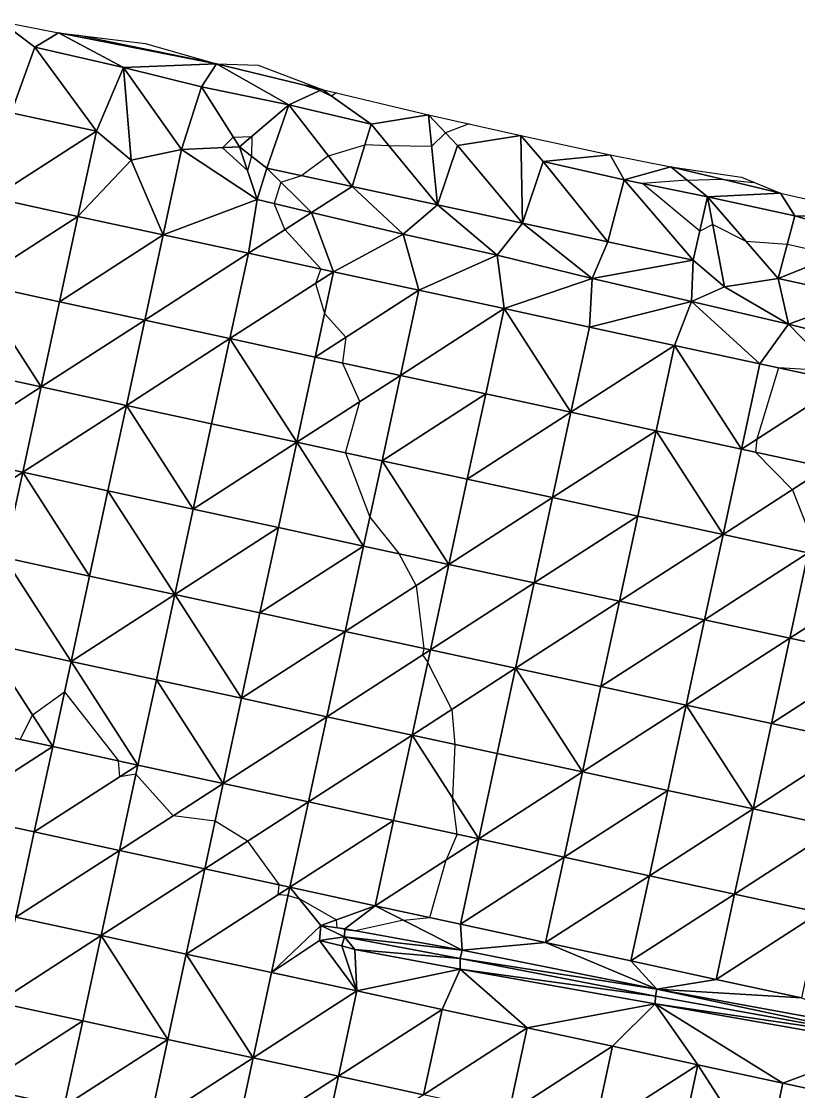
# Model space of a CAD drawing. Extents: x 452550 to 453808, y 451368 to 453069.
# Drawn here: x 453297.2 to 453386.4, y 452845 to 452967.7 of the extents above; entities that cross this region are included whole.
import ezdxf

# ---------------------------------------------------------------- set-up
doc = ezdxf.new("R2010")
doc.units = 0
doc.header["$LTSCALE"] = 0.35
doc.header["$MEASUREMENT"] = 0
doc.linetypes.add('DASHED', pattern=[5442.857143, 3628.571429, -1814.285714])
doc.layers.add('Default', color=42, linetype='Continuous', lineweight=25)
doc.layers.add('FPS_Contours-Minor', color=40, linetype='DASHED', lineweight=25)

msp = doc.modelspace()

# ---------------------------------------------------------------- linework, layer by layer
at = {"layer": 'Default', "color": 8, "linetype": 'Continuous', "lineweight": 25}
for points in [[(453298.77, 452964.72, 14.07), (453296.06, 452957.22, 14.09), (453294.89, 452967.68, 14.06)], [(453298.77, 452964.72, 14.07), (453294.89, 452967.68, 14.06), (453301.5, 452966.39, 14.07)], [(453308.95, 452962.4, 14.09), (453298.77, 452964.72, 14.07), (453301.5, 452966.39, 14.07)], [(453308.95, 452962.4, 14.09), (453301.5, 452966.39, 14.07), (453319.63, 452962.81, 14.03)], [(453301.5, 452966.39, 14.07), (453311.42, 452965.16, 13.73), (453319.63, 452962.81, 14.03)], [(453305.84, 452955.11, 14.09), (453296.06, 452957.22, 14.09), (453298.77, 452964.72, 14.07)], [(453305.84, 452955.11, 14.09), (453298.77, 452964.72, 14.07), (453308.95, 452962.4, 14.09)], [(453305.84, 452955.11, 14.09), (453308.95, 452962.4, 14.09), (453309.82, 452951.78, 14.08)], [(453319.63, 452962.81, 14.03), (453317.88, 452960.2, 14.15), (453308.95, 452962.4, 14.09)], [(453308.95, 452962.4, 14.09), (453315.61, 452953, 14.07), (453309.82, 452951.78, 14.08)], [(453315.61, 452953, 14.07), (453308.95, 452962.4, 14.09), (453317.88, 452960.2, 14.15)], [(453327.91, 452958.11, 14.09), (453317.88, 452960.2, 14.15), (453319.63, 452962.81, 14.03)], [(453327.91, 452958.11, 14.09), (453319.63, 452962.81, 14.03), (453331.73, 452959.88, 13.99)], [(453319.63, 452962.81, 14.03), (453324.41, 452962.65, 14.05), (453331.73, 452959.88, 13.99)], [(453315.61, 452953, 14.07), (453317.88, 452960.2, 14.15), (453322.24, 452953.3, 13.97)], [(453327.91, 452958.11, 14.09), (453322.24, 452953.3, 13.97), (453317.88, 452960.2, 14.15)], [(453337.35, 452955.91, 14.03), (453327.91, 452958.11, 14.09), (453331.73, 452959.88, 13.99)], [(453337.35, 452955.91, 14.03), (453331.73, 452959.88, 13.99), (453343.91, 452956.99, 14.04)], [(453293.95, 452947.45, 14.11), (453296.06, 452957.22, 14.09), (453305.84, 452955.11, 14.09)], [(453327.91, 452958.11, 14.09), (453325.39, 452950.88, 14.04), (453322.24, 452953.3, 13.97)], [(453335.16, 452948.77, 13.95), (453325.39, 452950.88, 14.04), (453327.91, 452958.11, 14.09)], [(453335.16, 452948.77, 13.95), (453327.91, 452958.11, 14.09), (453337.35, 452955.91, 14.03)], [(453344.94, 452946.66, 13.93), (453337.35, 452955.91, 14.03), (453343.91, 452956.99, 14.04)], [(453347.26, 452953.47, 13.97), (453344.94, 452946.66, 13.93), (453343.91, 452956.99, 14.04)], [(453347.26, 452953.47, 13.97), (453343.91, 452956.99, 14.04), (453354.53, 452954.6, 13.95)], [(453344.94, 452946.66, 13.93), (453335.16, 452948.77, 13.95), (453337.35, 452955.91, 14.03)], [(453303.73, 452945.33, 14.1), (453293.95, 452947.45, 14.11), (453305.84, 452955.11, 14.09)], [(453303.73, 452945.33, 14.1), (453305.84, 452955.11, 14.09), (453309.82, 452951.78, 14.08)], [(453354.71, 452944.55, 13.95), (453347.26, 452953.47, 13.97), (453354.53, 452954.6, 13.95)], [(453357.09, 452951.62, 14), (453354.71, 452944.55, 13.95), (453354.53, 452954.6, 13.95)], [(453357.09, 452951.62, 14), (453354.53, 452954.6, 13.95), (453364.77, 452952.39, 13.94)], [(453324.28, 452947.29, 14.04), (453315.61, 452953, 14.07), (453322.24, 452953.3, 13.97)], [(453325.39, 452950.88, 14.04), (453324.28, 452947.29, 14.04), (453322.24, 452953.3, 13.97)], [(453354.71, 452944.55, 13.95), (453344.94, 452946.66, 13.93), (453347.26, 452953.47, 13.97)], [(453315.61, 452953, 14.07), (453313.5, 452943.22, 14.11), (453309.82, 452951.78, 14.08)], [(453313.5, 452943.22, 14.11), (453315.61, 452953, 14.07), (453324.28, 452947.29, 14.04)], [(453366.37, 452949.54, 13.98), (453357.09, 452951.62, 14), (453364.77, 452952.39, 13.94)], [(453366.37, 452949.54, 13.98), (453364.77, 452952.39, 13.94), (453371.73, 452951, 13.95)], [(453313.5, 452943.22, 14.11), (453303.73, 452945.33, 14.1), (453309.82, 452951.78, 14.08)], [(453325.39, 452950.88, 14.04), (453330.5, 452945.8, 13.92), (453324.28, 452947.29, 14.04)], [(453325.39, 452950.88, 14.04), (453335.16, 452948.77, 13.95), (453330.5, 452945.8, 13.92)], [(453364.48, 452942.44, 13.95), (453354.71, 452944.55, 13.95), (453357.09, 452951.62, 14)], [(453364.48, 452942.44, 13.95), (453357.09, 452951.62, 14), (453366.37, 452949.54, 13.98)], [(453375.93, 452947.57, 14.07), (453366.37, 452949.54, 13.98), (453371.73, 452951, 13.95)], [(453375.93, 452947.57, 14.07), (453371.73, 452951, 13.95), (453384.29, 452947.98, 14.06)], [(453371.73, 452951, 13.95), (453379.82, 452949.82, 13.97), (453384.29, 452947.98, 14.06)], [(453335.16, 452948.77, 13.95), (453341.03, 452943.3, 13.88), (453330.5, 452945.8, 13.92)], [(453335.16, 452948.77, 13.95), (453344.94, 452946.66, 13.93), (453341.03, 452943.3, 13.88)], [(453374.26, 452940.33, 13.94), (453364.48, 452942.44, 13.95), (453366.37, 452949.54, 13.98)], [(453374.26, 452940.33, 13.94), (453366.37, 452949.54, 13.98), (453375.93, 452947.57, 14.07)], [(453291.84, 452937.67, 14.09), (453293.95, 452947.45, 14.11), (453303.73, 452945.33, 14.1)], [(453323.27, 452941.11, 14.11), (453313.5, 452943.22, 14.11), (453324.28, 452947.29, 14.04)], [(453330.5, 452945.8, 13.92), (453323.27, 452941.11, 14.11), (453324.28, 452947.29, 14.04)], [(453374.26, 452940.33, 13.94), (453375.93, 452947.57, 14.07), (453377.88, 452937.28, 13.85)], [(453385.95, 452945.41, 14.05), (453375.93, 452947.57, 14.07), (453384.29, 452947.98, 14.06)], [(453375.93, 452947.57, 14.07), (453384.03, 452938.21, 13.94), (453377.88, 452937.28, 13.85)], [(453384.03, 452938.21, 13.94), (453375.93, 452947.57, 14.07), (453385.95, 452945.41, 14.05)], [(453385.95, 452945.41, 14.05), (453384.29, 452947.98, 14.06), (453396.26, 452945.29, 14.01)], [(453344.94, 452946.66, 13.93), (453351.81, 452940.9, 13.85), (453341.03, 452943.3, 13.88)], [(453344.94, 452946.66, 13.93), (453354.71, 452944.55, 13.95), (453351.81, 452940.9, 13.85)], [(453301.61, 452935.56, 14.08), (453291.84, 452937.67, 14.09), (453303.73, 452945.33, 14.1)], [(453301.61, 452935.56, 14.08), (453303.73, 452945.33, 14.1), (453313.5, 452943.22, 14.11)], [(453333.05, 452939, 13.98), (453323.27, 452941.11, 14.11), (453330.5, 452945.8, 13.92)], [(453341.03, 452943.3, 13.88), (453333.05, 452939, 13.98), (453330.5, 452945.8, 13.92)], [(453384.03, 452938.21, 13.94), (453385.95, 452945.41, 14.05), (453395.27, 452942.7, 14.04)], [(453395.27, 452942.7, 14.04), (453385.95, 452945.41, 14.05), (453396.26, 452945.29, 14.01)], [(453354.71, 452944.55, 13.95), (453362.69, 452938.23, 13.82), (453351.81, 452940.9, 13.85)], [(453354.71, 452944.55, 13.95), (453364.48, 452942.44, 13.95), (453362.69, 452938.23, 13.82)], [(453311.39, 452933.45, 14.08), (453301.61, 452935.56, 14.08), (453313.5, 452943.22, 14.11)], [(453311.39, 452933.45, 14.08), (453313.5, 452943.22, 14.11), (453323.27, 452941.11, 14.11)], [(453342.82, 452936.89, 13.95), (453333.05, 452939, 13.98), (453341.03, 452943.3, 13.88)], [(453351.81, 452940.9, 13.85), (453342.82, 452936.89, 13.95), (453341.03, 452943.3, 13.88)], [(453364.48, 452942.44, 13.95), (453374.26, 452940.33, 13.94), (453362.69, 452938.23, 13.82)], [(453393.81, 452936.1, 14), (453384.03, 452938.21, 13.94), (453395.27, 452942.7, 14.04)], [(453321.16, 452931.34, 14.09), (453311.39, 452933.45, 14.08), (453323.27, 452941.11, 14.11)], [(453321.16, 452931.34, 14.09), (453323.27, 452941.11, 14.11), (453333.05, 452939, 13.98)], [(453352.6, 452934.77, 13.97), (453342.82, 452936.89, 13.95), (453351.81, 452940.9, 13.85)], [(453362.69, 452938.23, 13.82), (453352.6, 452934.77, 13.97), (453351.81, 452940.9, 13.85)], [(453374.26, 452940.33, 13.94), (453374.09, 452935.57, 13.89), (453362.69, 452938.23, 13.82)], [(453374.09, 452935.57, 13.89), (453374.26, 452940.33, 13.94), (453377.88, 452937.28, 13.85)], [(453330.94, 452929.22, 14.02), (453321.16, 452931.34, 14.09), (453333.05, 452939, 13.98)], [(453330.94, 452929.22, 14.02), (453333.05, 452939, 13.98), (453342.82, 452936.89, 13.95)], [(453289.73, 452927.9, 14.09), (453291.84, 452937.67, 14.09), (453299.5, 452925.79, 14.07)], [(453299.5, 452925.79, 14.07), (453291.84, 452937.67, 14.09), (453301.61, 452935.56, 14.08)], [(453362.37, 452932.66, 13.96), (453352.6, 452934.77, 13.97), (453362.69, 452938.23, 13.82)], [(453374.09, 452935.57, 13.89), (453362.37, 452932.66, 13.96), (453362.69, 452938.23, 13.82)], [(453384.03, 452938.21, 13.94), (453385.2, 452932.99, 13.89), (453377.88, 452937.28, 13.85)], [(453384.03, 452938.21, 13.94), (453393.81, 452936.1, 14), (453385.2, 452932.99, 13.89)], [(453340.71, 452927.11, 13.96), (453330.94, 452929.22, 14.02), (453342.82, 452936.89, 13.95)], [(453340.71, 452927.11, 13.96), (453342.82, 452936.89, 13.95), (453352.6, 452934.77, 13.97)], [(453377.88, 452937.28, 13.85), (453385.2, 452932.99, 13.89), (453374.09, 452935.57, 13.89)], [(453299.5, 452925.79, 14.07), (453301.61, 452935.56, 14.08), (453311.39, 452933.45, 14.08)], [(453372.15, 452930.55, 13.92), (453362.37, 452932.66, 13.96), (453374.09, 452935.57, 13.89)], [(453381.92, 452928.44, 13.99), (453372.15, 452930.55, 13.92), (453374.09, 452935.57, 13.89)], [(453385.2, 452932.99, 13.89), (453381.92, 452928.44, 13.99), (453374.09, 452935.57, 13.89)], [(453393.81, 452936.1, 14), (453394.92, 452930.59, 13.91), (453385.2, 452932.99, 13.89)], [(453350.49, 452925, 13.97), (453340.71, 452927.11, 13.96), (453352.6, 452934.77, 13.97)], [(453350.49, 452925, 13.97), (453352.6, 452934.77, 13.97), (453360.26, 452922.89, 13.94)], [(453360.26, 452922.89, 13.94), (453352.6, 452934.77, 13.97), (453362.37, 452932.66, 13.96)], [(453309.28, 452923.67, 14.06), (453299.5, 452925.79, 14.07), (453311.39, 452933.45, 14.08)], [(453309.28, 452923.67, 14.06), (453311.39, 452933.45, 14.08), (453321.16, 452931.34, 14.09)], [(453360.26, 452922.89, 13.94), (453362.37, 452932.66, 13.96), (453372.15, 452930.55, 13.92)], [(453391.7, 452926.33, 14.03), (453381.92, 452928.44, 13.99), (453385.2, 452932.99, 13.89)], [(453394.92, 452930.59, 13.91), (453391.7, 452926.33, 14.03), (453385.2, 452932.99, 13.89)], [(453319.05, 452921.56, 14.09), (453309.28, 452923.67, 14.06), (453321.16, 452931.34, 14.09)], [(453319.05, 452921.56, 14.09), (453321.16, 452931.34, 14.09), (453328.83, 452919.45, 14.06)], [(453328.83, 452919.45, 14.06), (453321.16, 452931.34, 14.09), (453330.94, 452929.22, 14.02)], [(453370.04, 452920.78, 13.95), (453360.26, 452922.89, 13.94), (453372.15, 452930.55, 13.92)], [(453370.04, 452920.78, 13.95), (453372.15, 452930.55, 13.92), (453379.81, 452918.66, 14)], [(453379.81, 452918.66, 14), (453372.15, 452930.55, 13.92), (453381.92, 452928.44, 13.99)], [(453328.83, 452919.45, 14.06), (453330.94, 452929.22, 14.02), (453340.71, 452927.11, 13.96)], [(453287.62, 452918.12, 14.06), (453289.73, 452927.9, 14.09), (453299.5, 452925.79, 14.07)], [(453379.81, 452918.66, 14), (453381.92, 452928.44, 13.99), (453391.7, 452926.33, 14.03)], [(453338.6, 452917.34, 13.95), (453328.83, 452919.45, 14.06), (453340.71, 452927.11, 13.96)], [(453338.6, 452917.34, 13.95), (453340.71, 452927.11, 13.96), (453350.49, 452925, 13.97)], [(453389.58, 452916.55, 14.02), (453379.81, 452918.66, 14), (453391.7, 452926.33, 14.03)], [(453297.39, 452916.01, 14.05), (453287.62, 452918.12, 14.06), (453299.5, 452925.79, 14.07)], [(453297.39, 452916.01, 14.05), (453299.5, 452925.79, 14.07), (453309.28, 452923.67, 14.06)], [(453348.37, 452915.23, 13.98), (453338.6, 452917.34, 13.95), (453350.49, 452925, 13.97)], [(453348.37, 452915.23, 13.98), (453350.49, 452925, 13.97), (453360.26, 452922.89, 13.94)], [(453307.16, 452913.9, 14.07), (453297.39, 452916.01, 14.05), (453309.28, 452923.67, 14.06)], [(453307.16, 452913.9, 14.07), (453309.28, 452923.67, 14.06), (453316.94, 452911.79, 14.09)], [(453316.94, 452911.79, 14.09), (453309.28, 452923.67, 14.06), (453319.05, 452921.56, 14.09)], [(453358.15, 452913.11, 13.95), (453348.37, 452915.23, 13.98), (453360.26, 452922.89, 13.94)], [(453358.15, 452913.11, 13.95), (453360.26, 452922.89, 13.94), (453370.04, 452920.78, 13.95)], [(453316.94, 452911.79, 14.09), (453319.05, 452921.56, 14.09), (453328.83, 452919.45, 14.06)], [(453367.92, 452911, 13.94), (453358.15, 452913.11, 13.95), (453370.04, 452920.78, 13.95)], [(453367.92, 452911, 13.94), (453370.04, 452920.78, 13.95), (453377.7, 452908.89, 13.95)], [(453377.7, 452908.89, 13.95), (453370.04, 452920.78, 13.95), (453379.81, 452918.66, 14)], [(453326.71, 452909.68, 14.08), (453316.94, 452911.79, 14.09), (453328.83, 452919.45, 14.06)], [(453326.71, 452909.68, 14.08), (453328.83, 452919.45, 14.06), (453336.49, 452907.56, 14.02)], [(453336.49, 452907.56, 14.02), (453328.83, 452919.45, 14.06), (453338.6, 452917.34, 13.95)], [(453285.5, 452908.35, 14.1), (453287.62, 452918.12, 14.06), (453297.39, 452916.01, 14.05)], [(453377.7, 452908.89, 13.95), (453379.81, 452918.66, 14), (453389.58, 452916.55, 14.02)], [(453336.49, 452907.56, 14.02), (453338.6, 452917.34, 13.95), (453346.26, 452905.45, 13.97)], [(453346.26, 452905.45, 13.97), (453338.6, 452917.34, 13.95), (453348.37, 452915.23, 13.98)], [(453387.47, 452906.78, 14), (453377.7, 452908.89, 13.95), (453389.58, 452916.55, 14.02)], [(453295.28, 452906.24, 14.05), (453285.5, 452908.35, 14.1), (453297.39, 452916.01, 14.05)], [(453295.28, 452906.24, 14.05), (453297.39, 452916.01, 14.05), (453305.05, 452904.12, 14.06)], [(453305.05, 452904.12, 14.06), (453297.39, 452916.01, 14.05), (453307.16, 452913.9, 14.07)], [(453346.26, 452905.45, 13.97), (453348.37, 452915.23, 13.98), (453358.15, 452913.11, 13.95)], [(453305.05, 452904.12, 14.06), (453307.16, 452913.9, 14.07), (453314.83, 452902.01, 14.08)], [(453314.83, 452902.01, 14.08), (453307.16, 452913.9, 14.07), (453316.94, 452911.79, 14.09)], [(453356.04, 452903.34, 13.94), (453346.26, 452905.45, 13.97), (453358.15, 452913.11, 13.95)], [(453356.04, 452903.34, 13.94), (453358.15, 452913.11, 13.95), (453367.92, 452911, 13.94)], [(453314.83, 452902.01, 14.08), (453316.94, 452911.79, 14.09), (453326.71, 452909.68, 14.08)], [(453365.81, 452901.23, 13.91), (453356.04, 452903.34, 13.94), (453367.92, 452911, 13.94)], [(453365.81, 452901.23, 13.91), (453367.92, 452911, 13.94), (453377.7, 452908.89, 13.95)], [(453324.6, 452899.9, 14.09), (453314.83, 452902.01, 14.08), (453326.71, 452909.68, 14.08)], [(453324.6, 452899.9, 14.09), (453326.71, 452909.68, 14.08), (453336.49, 452907.56, 14.02)], [(453375.59, 452899.12, 13.97), (453365.81, 452901.23, 13.91), (453377.7, 452908.89, 13.95)], [(453375.59, 452899.12, 13.97), (453377.7, 452908.89, 13.95), (453387.47, 452906.78, 14)], [(453334.38, 452897.79, 14.07), (453324.6, 452899.9, 14.09), (453336.49, 452907.56, 14.02)], [(453334.38, 452897.79, 14.07), (453336.49, 452907.56, 14.02), (453346.26, 452905.45, 13.97)], [(453385.36, 452897, 13.98), (453375.59, 452899.12, 13.97), (453387.47, 452906.78, 14)], [(453385.36, 452897, 13.98), (453387.47, 452906.78, 14), (453397.25, 452904.67, 14.01)], [(453293.17, 452896.46, 14.05), (453295.28, 452906.24, 14.05), (453302.94, 452894.35, 14.01)], [(453302.94, 452894.35, 14.01), (453295.28, 452906.24, 14.05), (453305.05, 452904.12, 14.06)], [(453344.15, 452895.68, 13.99), (453334.38, 452897.79, 14.07), (453346.26, 452905.45, 13.97)], [(453344.15, 452895.68, 13.99), (453346.26, 452905.45, 13.97), (453356.04, 452903.34, 13.94)], [(453395.13, 452894.89, 13.99), (453385.36, 452897, 13.98), (453397.25, 452904.67, 14.01)], [(453302.94, 452894.35, 14.01), (453305.05, 452904.12, 14.06), (453314.83, 452902.01, 14.08)], [(453353.92, 452893.56, 13.94), (453344.15, 452895.68, 13.99), (453356.04, 452903.34, 13.94)], [(453353.92, 452893.56, 13.94), (453356.04, 452903.34, 13.94), (453365.81, 452901.23, 13.91)], [(453312.72, 452892.24, 14.05), (453302.94, 452894.35, 14.01), (453314.83, 452902.01, 14.08)], [(453312.72, 452892.24, 14.05), (453314.83, 452902.01, 14.08), (453322.49, 452890.13, 14.06)], [(453322.49, 452890.13, 14.06), (453314.83, 452902.01, 14.08), (453324.6, 452899.9, 14.09)], [(453363.7, 452891.45, 13.92), (453353.92, 452893.56, 13.94), (453365.81, 452901.23, 13.91)], [(453363.7, 452891.45, 13.92), (453365.81, 452901.23, 13.91), (453375.59, 452899.12, 13.97)], [(453322.49, 452890.13, 14.06), (453324.6, 452899.9, 14.09), (453334.38, 452897.79, 14.07)], [(453373.47, 452889.34, 13.95), (453363.7, 452891.45, 13.92), (453375.59, 452899.12, 13.97)], [(453373.47, 452889.34, 13.95), (453375.59, 452899.12, 13.97), (453385.36, 452897, 13.98)], [(453332.26, 452888.01, 14.07), (453322.49, 452890.13, 14.06), (453334.38, 452897.79, 14.07)], [(453332.26, 452888.01, 14.07), (453334.38, 452897.79, 14.07), (453344.15, 452895.68, 13.99)], [(453383.25, 452887.23, 13.97), (453373.47, 452889.34, 13.95), (453385.36, 452897, 13.98)], [(453383.25, 452887.23, 13.97), (453385.36, 452897, 13.98), (453395.13, 452894.89, 13.99)], [(453291.05, 452886.69, 14.03), (453293.17, 452896.46, 14.05), (453300.83, 452884.58, 13.98)], [(453300.83, 452884.58, 13.98), (453293.17, 452896.46, 14.05), (453302.94, 452894.35, 14.01)], [(453342.04, 452885.9, 14.04), (453332.26, 452888.01, 14.07), (453344.15, 452895.68, 13.99)], [(453342.04, 452885.9, 14.04), (453344.15, 452895.68, 13.99), (453353.92, 452893.56, 13.94)], [(453393.02, 452885.12, 13.97), (453383.25, 452887.23, 13.97), (453395.13, 452894.89, 13.99)], [(453300.83, 452884.58, 13.98), (453302.94, 452894.35, 14.01), (453310.6, 452882.46, 14.01)], [(453310.6, 452882.46, 14.01), (453302.94, 452894.35, 14.01), (453312.72, 452892.24, 14.05)], [(453351.81, 452883.79, 13.97), (453342.04, 452885.9, 14.04), (453353.92, 452893.56, 13.94)], [(453351.81, 452883.79, 13.97), (453353.92, 452893.56, 13.94), (453361.59, 452881.68, 13.94)], [(453361.59, 452881.68, 13.94), (453353.92, 452893.56, 13.94), (453363.7, 452891.45, 13.92)], [(453310.6, 452882.46, 14.01), (453312.72, 452892.24, 14.05), (453320.38, 452880.35, 14.05)], [(453320.38, 452880.35, 14.05), (453312.72, 452892.24, 14.05), (453322.49, 452890.13, 14.06)], [(453361.59, 452881.68, 13.94), (453363.7, 452891.45, 13.92), (453373.47, 452889.34, 13.95)], [(453320.38, 452880.35, 14.05), (453322.49, 452890.13, 14.06), (453332.26, 452888.01, 14.07)], [(453371.36, 452879.57, 13.92), (453361.59, 452881.68, 13.94), (453373.47, 452889.34, 13.95)], [(453371.36, 452879.57, 13.92), (453373.47, 452889.34, 13.95), (453381.14, 452877.45, 13.93)], [(453381.14, 452877.45, 13.93), (453373.47, 452889.34, 13.95), (453383.25, 452887.23, 13.97)], [(453330.15, 452878.24, 14.09), (453320.38, 452880.35, 14.05), (453332.26, 452888.01, 14.07)], [(453330.15, 452878.24, 14.09), (453332.26, 452888.01, 14.07), (453342.04, 452885.9, 14.04)], [(453381.14, 452877.45, 13.93), (453383.25, 452887.23, 13.97), (453393.02, 452885.12, 13.97)], [(453288.94, 452876.91, 13.99), (453291.05, 452886.69, 14.03), (453300.83, 452884.58, 13.98)], [(453339.93, 452876.13, 14.07), (453330.15, 452878.24, 14.09), (453342.04, 452885.9, 14.04)], [(453339.93, 452876.13, 14.07), (453342.04, 452885.9, 14.04), (453349.7, 452874.02, 13.98)], [(453349.7, 452874.02, 13.98), (453342.04, 452885.9, 14.04), (453351.81, 452883.79, 13.97)], [(453390.91, 452875.34, 13.94), (453381.14, 452877.45, 13.93), (453393.02, 452885.12, 13.97)], [(453298.72, 452874.8, 13.97), (453288.94, 452876.91, 13.99), (453300.83, 452884.58, 13.98)], [(453298.72, 452874.8, 13.97), (453300.83, 452884.58, 13.98), (453310.6, 452882.46, 14.01)], [(453349.7, 452874.02, 13.98), (453351.81, 452883.79, 13.97), (453361.59, 452881.68, 13.94)], [(453308.49, 452872.69, 13.95), (453298.72, 452874.8, 13.97), (453310.6, 452882.46, 14.01)], [(453308.49, 452872.69, 13.95), (453310.6, 452882.46, 14.01), (453320.38, 452880.35, 14.05)], [(453359.48, 452871.9, 13.94), (453349.7, 452874.02, 13.98), (453361.59, 452881.68, 13.94)], [(453359.48, 452871.9, 13.94), (453361.59, 452881.68, 13.94), (453371.36, 452879.57, 13.92)], [(453318.27, 452870.58, 13.94), (453308.49, 452872.69, 13.95), (453320.38, 452880.35, 14.05)], [(453318.27, 452870.58, 13.94), (453320.38, 452880.35, 14.05), (453330.15, 452878.24, 14.09)], [(453369.25, 452869.79, 13.9), (453359.48, 452871.9, 13.94), (453371.36, 452879.57, 13.92)], [(453369.25, 452869.79, 13.9), (453371.36, 452879.57, 13.92), (453381.14, 452877.45, 13.93)], [(453328.04, 452868.47, 14.01), (453318.27, 452870.58, 13.94), (453330.15, 452878.24, 14.09)], [(453328.04, 452868.47, 14.01), (453330.15, 452878.24, 14.09), (453339.93, 452876.13, 14.07)], [(453379.02, 452867.68, 13.93), (453369.25, 452869.79, 13.9), (453381.14, 452877.45, 13.93)], [(453379.02, 452867.68, 13.93), (453381.14, 452877.45, 13.93), (453390.91, 452875.34, 13.94)], [(453296.6, 452865.03, 13.96), (453288.94, 452876.91, 13.99), (453298.72, 452874.8, 13.97)], [(453337.81, 452866.35, 14.05), (453328.04, 452868.47, 14.01), (453339.93, 452876.13, 14.07)], [(453337.81, 452866.35, 14.05), (453339.93, 452876.13, 14.07), (453349.7, 452874.02, 13.98)], [(453296.6, 452865.03, 13.96), (453298.72, 452874.8, 13.97), (453308.49, 452872.69, 13.95)], [(453388.8, 452865.57, 13.86), (453379.02, 452867.68, 13.93), (453390.91, 452875.34, 13.94)], [(453347.59, 452864.24, 13.97), (453337.81, 452866.35, 14.05), (453349.7, 452874.02, 13.98)], [(453347.59, 452864.24, 13.97), (453349.7, 452874.02, 13.98), (453359.48, 452871.9, 13.94)], [(453306.38, 452862.92, 13.96), (453296.6, 452865.03, 13.96), (453308.49, 452872.69, 13.95)], [(453306.38, 452862.92, 13.96), (453308.49, 452872.69, 13.95), (453318.27, 452870.58, 13.94)], [(453357.36, 452862.13, 13.94), (453347.59, 452864.24, 13.97), (453359.48, 452871.9, 13.94)], [(453357.36, 452862.13, 13.94), (453359.48, 452871.9, 13.94), (453369.25, 452869.79, 13.9)], [(453316.15, 452860.8, 13.93), (453306.38, 452862.92, 13.96), (453318.27, 452870.58, 13.94)], [(453316.15, 452860.8, 13.93), (453318.27, 452870.58, 13.94), (453328.04, 452868.47, 14.01)], [(453367.14, 452860.02, 13.92), (453357.36, 452862.13, 13.94), (453369.25, 452869.79, 13.9)], [(453367.14, 452860.02, 13.92), (453369.25, 452869.79, 13.9), (453379.02, 452867.68, 13.93)], [(453325.93, 452858.69, 13.92), (453316.15, 452860.8, 13.93), (453328.04, 452868.47, 14.01)], [(453325.93, 452858.69, 13.92), (453328.04, 452868.47, 14.01), (453331.57, 452864.09, 13.98)], [(453328.04, 452868.47, 14.01), (453337.81, 452866.35, 14.05), (453331.57, 452864.09, 13.98)], [(453376.91, 452857.91, 13.9), (453367.14, 452860.02, 13.92), (453379.02, 452867.68, 13.93)], [(453376.91, 452857.91, 13.9), (453379.02, 452867.68, 13.93), (453388.8, 452865.57, 13.86)], [(453337.81, 452866.35, 14.05), (453334.34, 452863.7, 14.01), (453331.57, 452864.09, 13.98)], [(453337.81, 452866.35, 14.05), (453347.8, 452861.25, 13.9), (453334.34, 452863.7, 14.01)], [(453337.81, 452866.35, 14.05), (453347.59, 452864.24, 13.97), (453347.8, 452861.25, 13.9)], [(453294.49, 452855.25, 13.94), (453296.6, 452865.03, 13.96), (453306.38, 452862.92, 13.96)], [(453386.69, 452855.79, 13.87), (453376.91, 452857.91, 13.9), (453388.8, 452865.57, 13.86)], [(453325.93, 452858.69, 13.92), (453331.57, 452864.09, 13.98), (453331.42, 452862.36, 13.94)], [(453331.57, 452864.09, 13.98), (453334.29, 452862.78, 13.85), (453331.42, 452862.36, 13.94)], [(453334.34, 452863.7, 14.01), (453334.29, 452862.78, 13.85), (453331.57, 452864.09, 13.98)], [(453347.59, 452864.24, 13.97), (453357.36, 452862.13, 13.94), (453347.8, 452861.25, 13.9)], [(453304.27, 452853.14, 13.94), (453294.49, 452855.25, 13.94), (453306.38, 452862.92, 13.96)], [(453304.27, 452853.14, 13.94), (453306.38, 452862.92, 13.96), (453314.04, 452851.03, 13.94)], [(453314.04, 452851.03, 13.94), (453306.38, 452862.92, 13.96), (453316.15, 452860.8, 13.93)], [(453331.42, 452862.36, 13.94), (453334.29, 452862.78, 13.85), (453334, 452861.74, 13.99)], [(453334, 452861.74, 13.99), (453334.29, 452862.78, 13.85), (453335.49, 452861.35, 13.94)], [(453347.8, 452861.25, 13.9), (453334.29, 452862.78, 13.85), (453334.34, 452863.7, 14.01)], [(453347.8, 452861.25, 13.9), (453347.57, 452860.31, 13.75), (453334.29, 452862.78, 13.85)], [(453347.57, 452860.31, 13.75), (453335.49, 452861.35, 13.94), (453334.29, 452862.78, 13.85)], [(453335.7, 452856.58, 13.93), (453325.93, 452858.69, 13.92), (453331.42, 452862.36, 13.94)], [(453335.7, 452856.58, 13.93), (453331.42, 452862.36, 13.94), (453334, 452861.74, 13.99)], [(453335.7, 452856.58, 13.93), (453334, 452861.74, 13.99), (453335.49, 452861.35, 13.94)], [(453335.7, 452856.58, 13.93), (453335.49, 452861.35, 13.94), (453347.54, 452859.09, 13.9)], [(453335.49, 452861.35, 13.94), (453347.57, 452860.31, 13.75), (453347.54, 452859.09, 13.9)], [(453357.36, 452862.13, 13.94), (453370.1, 452856.8, 13.88), (453347.8, 452861.25, 13.9)], [(453357.36, 452862.13, 13.94), (453367.14, 452860.02, 13.92), (453370.1, 452856.8, 13.88)], [(453314.04, 452851.03, 13.94), (453316.15, 452860.8, 13.93), (453323.82, 452848.92, 13.95)], [(453323.82, 452848.92, 13.95), (453316.15, 452860.8, 13.93), (453325.93, 452858.69, 13.92)], [(453347.54, 452859.09, 13.9), (453347.57, 452860.31, 13.75), (453369.97, 452856, 13.74)], [(453370.1, 452856.8, 13.88), (453347.57, 452860.31, 13.75), (453347.8, 452861.25, 13.9)], [(453370.1, 452856.8, 13.88), (453369.97, 452856, 13.74), (453347.57, 452860.31, 13.75)], [(453345.48, 452854.47, 13.91), (453335.7, 452856.58, 13.93), (453347.54, 452859.09, 13.9)], [(453355.25, 452852.36, 13.88), (453345.48, 452854.47, 13.91), (453347.54, 452859.09, 13.9)], [(453355.25, 452852.36, 13.88), (453347.54, 452859.09, 13.9), (453369.91, 452855.12, 13.86)], [(453347.54, 452859.09, 13.9), (453369.97, 452856, 13.74), (453369.91, 452855.12, 13.86)], [(453367.14, 452860.02, 13.92), (453376.91, 452857.91, 13.9), (453370.1, 452856.8, 13.88)], [(453323.82, 452848.92, 13.95), (453325.93, 452858.69, 13.92), (453335.7, 452856.58, 13.93)], [(453370.1, 452856.8, 13.88), (453376.91, 452857.91, 13.9), (453386.69, 452855.79, 13.87)], [(453333.59, 452846.8, 13.9), (453323.82, 452848.92, 13.95), (453335.7, 452856.58, 13.93)], [(453333.59, 452846.8, 13.9), (453335.7, 452856.58, 13.93), (453345.48, 452854.47, 13.91)], [(453396.46, 452851.2, 13.75), (453369.97, 452856, 13.74), (453370.1, 452856.8, 13.88)], [(453396.66, 452851.94, 13.85), (453396.46, 452851.2, 13.75), (453370.1, 452856.8, 13.88)], [(453386.69, 452855.79, 13.87), (453396.66, 452851.94, 13.85), (453370.1, 452856.8, 13.88)], [(453292.38, 452845.48, 13.93), (453294.49, 452855.25, 13.94), (453304.27, 452853.14, 13.94)], [(453369.91, 452855.12, 13.86), (453369.97, 452856, 13.74), (453396.46, 452851.2, 13.75)], [(453343.37, 452844.69, 13.88), (453333.59, 452846.8, 13.9), (453345.48, 452854.47, 13.91)], [(453343.37, 452844.69, 13.88), (453345.48, 452854.47, 13.91), (453355.25, 452852.36, 13.88)], [(453369.91, 452855.12, 13.86), (453365.03, 452850.24, 13.87), (453355.25, 452852.36, 13.88)], [(453374.8, 452848.13, 13.86), (453365.03, 452850.24, 13.87), (453369.91, 452855.12, 13.86)], [(453384.57, 452846.02, 13.87), (453374.8, 452848.13, 13.86), (453369.91, 452855.12, 13.86)], [(453384.57, 452846.02, 13.87), (453369.91, 452855.12, 13.86), (453396.46, 452850.46, 13.84)], [(453369.91, 452855.12, 13.86), (453396.46, 452851.2, 13.75), (453396.46, 452850.46, 13.84)], [(453302.16, 452843.37, 13.94), (453292.38, 452845.48, 13.93), (453304.27, 452853.14, 13.94)], [(453302.16, 452843.37, 13.94), (453304.27, 452853.14, 13.94), (453314.04, 452851.03, 13.94)], [(453353.14, 452842.58, 13.88), (453343.37, 452844.69, 13.88), (453355.25, 452852.36, 13.88)], [(453353.14, 452842.58, 13.88), (453355.25, 452852.36, 13.88), (453365.03, 452850.24, 13.87)], [(453311.93, 452841.25, 13.93), (453302.16, 452843.37, 13.94), (453314.04, 452851.03, 13.94)], [(453311.93, 452841.25, 13.93), (453314.04, 452851.03, 13.94), (453323.82, 452848.92, 13.95)], [(453394.35, 452843.91, 13.89), (453384.57, 452846.02, 13.87), (453396.46, 452850.46, 13.84)], [(453362.91, 452840.47, 13.84), (453353.14, 452842.58, 13.88), (453365.03, 452850.24, 13.87)], [(453362.91, 452840.47, 13.84), (453365.03, 452850.24, 13.87), (453374.8, 452848.13, 13.86)], [(453321.7, 452839.14, 13.95), (453311.93, 452841.25, 13.93), (453323.82, 452848.92, 13.95)], [(453321.7, 452839.14, 13.95), (453323.82, 452848.92, 13.95), (453333.59, 452846.8, 13.9)], [(453372.69, 452838.36, 13.87), (453362.91, 452840.47, 13.84), (453374.8, 452848.13, 13.86)], [(453372.69, 452838.36, 13.87), (453374.8, 452848.13, 13.86), (453382.46, 452836.24, 13.93)], [(453382.46, 452836.24, 13.93), (453374.8, 452848.13, 13.86), (453384.57, 452846.02, 13.87)], [(453331.48, 452837.03, 13.93), (453321.7, 452839.14, 13.95), (453333.59, 452846.8, 13.9)], [(453331.48, 452837.03, 13.93), (453333.59, 452846.8, 13.9), (453343.37, 452844.69, 13.88)], [(453290.27, 452835.7, 13.94), (453292.38, 452845.48, 13.93), (453302.16, 452843.37, 13.94)], [(453382.46, 452836.24, 13.93), (453384.57, 452846.02, 13.87), (453394.35, 452843.91, 13.89)]]:
    msp.add_3dface(points, dxfattribs=at)
at = {"layer": 'FPS_Contours-Minor', "color": 12, "linetype": 'Continuous', "lineweight": 25}
for p, q in [((453303.62, 452966.13, 14), (453318.91, 452963.02, 14)), ((453331.48, 452959.76, 14), (453329.46, 452960.43, 14)), ((453330.88, 452960.2, 14), (453329.46, 452960.43, 14)), ((453331.48, 452959.76, 14), (453332.79, 452959.13, 14)), ((453333.39, 452959.48, 14), (453332.79, 452959.13, 14)), ((453348.6, 452955.93, 14), (453345.89, 452954.91, 14)), ((453321.53, 452954.42, 14), (453323.66, 452954.51, 14)), ((453323.66, 452954.51, 14), (453323.64, 452952.22, 14)), ((453344.27, 452953.36, 14), (453345.89, 452954.91, 14)), ((453321.53, 452954.42, 14), (453320.3, 452953.21, 14)), ((453332.45, 452952.27, 14), (453336.62, 452953.53, 14)), ((453339.38, 452953.43, 14), (453336.62, 452953.53, 14)), ((453344.27, 452953.36, 14), (453339.38, 452953.43, 14)), ((453320.3, 452953.21, 14), (453323.16, 452950.59, 14)), ((453323.64, 452952.22, 14), (453323.16, 452950.59, 14)), ((453332.45, 452952.27, 14), (453329.4, 452950.02, 14)), ((453327.01, 452949.27, 14), (453329.4, 452950.02, 14)), ((453373.58, 452949.49, 14), (453377.46, 452949.62, 14)), ((453377.46, 452949.62, 14), (453381.22, 452949.24, 14)), ((453327.01, 452949.27, 14), (453326.22, 452946.82, 14)), ((453373.58, 452949.49, 14), (453368.47, 452949.11, 14)), ((453375.03, 452943.66, 14), (453368.47, 452949.11, 14)), ((453327.45, 452943.82, 14), (453326.22, 452946.82, 14)), ((453327.45, 452943.82, 14), (453331.59, 452939.31, 14)), ((453376.53, 452944.4, 14), (453375.03, 452943.66, 14)), ((453376.53, 452944.4, 14), (453380.32, 452942.49, 14)), ((453380.32, 452942.49, 14), (453385.08, 452942.15, 14)), ((453385.08, 452942.15, 14), (453390.72, 452940.88, 14)), ((453331.59, 452939.31, 14), (453330.95, 452937.65, 14)), ((453330.95, 452937.65, 14), (453332.01, 452934.2, 14)), ((453334.46, 452931.5, 14), (453332.01, 452934.2, 14)), ((453334.46, 452931.5, 14), (453334.06, 452928.55, 14)), ((453336.06, 452924.11, 14), (453334.06, 452928.55, 14)), ((453384.06, 452927.98, 14), (453381.58, 452919.8, 14)), ((453390.47, 452927.58, 14), (453384.06, 452927.98, 14)), ((453334.41, 452918.24, 14), (453336.06, 452924.11, 14)), ((453381.58, 452919.8, 14), (453381.42, 452918.32, 14)), ((453334.41, 452918.24, 14), (453337.21, 452910.89, 14)), ((453385.65, 452914.02, 14), (453381.42, 452918.32, 14)), ((453385.65, 452914.02, 14), (453387.83, 452908.41, 14)), ((453337.21, 452910.89, 14), (453340.58, 452906.68, 14)), ((453342.52, 452903.04, 14), (453340.58, 452906.68, 14)), ((453342.52, 452903.04, 14), (453343.41, 452895.84, 14)), ((453343.41, 452895.84, 14), (453343.24, 452895.09, 14)), ((453343.24, 452895.09, 14), (453343.84, 452894.23, 14)), ((453346.6, 452888.84, 14), (453343.84, 452894.23, 14)), ((453298.49, 452888.2, 14), (453302.18, 452890.84, 14)), ((453302.18, 452890.84, 14), (453308.38, 452882.94, 14)), ((453346.6, 452888.84, 14), (453346.95, 452884.84, 14)), ((453298.49, 452888.2, 14), (453297.1, 452885.38, 14)), ((453346.95, 452884.84, 14), (453346.67, 452878.72, 14)), ((453308.52, 452881.12, 14), (453308.38, 452882.94, 14)), ((453310.38, 452881.44, 14), (453308.52, 452881.12, 14)), ((453314.65, 452876.66, 14), (453310.38, 452881.44, 14)), ((453347.21, 452874.55, 14), (453346.67, 452878.72, 14)), ((453319.45, 452876.04, 14), (453314.65, 452876.66, 14)), ((453323.17, 452873.74, 14), (453319.45, 452876.04, 14)), ((453323.17, 452873.74, 14), (453326.81, 452868.73, 14)), ((453347.21, 452874.55, 14), (453345.96, 452871.6, 14)), ((453344.08, 452865, 14), (453345.96, 452871.6, 14)), ((453326.69, 452867.6, 14), (453326.81, 452868.73, 14)), ((453327.84, 452867.53, 14), (453326.69, 452867.6, 14)), ((453327.84, 452867.53, 14), (453329.13, 452867.12, 14)), ((453333.33, 452864.73, 14), (453329.13, 452867.12, 14)), ((453341.07, 452864.69, 14), (453344.08, 452865, 14)), ((453333.33, 452864.73, 14), (453333.4, 452863.83, 14)), ((453334.33, 452863.64, 14), (453333.4, 452863.83, 14)), ((453341.07, 452864.69, 14), (453335.54, 452863.48, 14)), ((453334.33, 452863.64, 14), (453335.54, 452863.48, 14))]:
    msp.add_line(p, q, dxfattribs=at)

doc.saveas('drawing.dxf')
